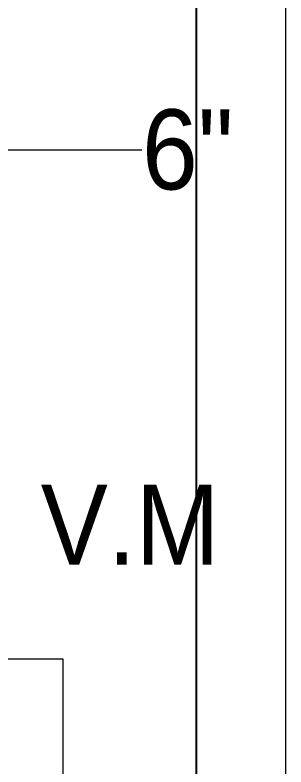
# Model space of a CAD drawing. Header units: metres. Extents: x 31.9 to 125.9, y -29 to 44.
# Drawn here: x 74.945 to 75.555, y -6.137 to -4.446 of the extents above; entities that cross this region are included whole.
import ezdxf

# ---------------------------------------------------------------- set-up
doc = ezdxf.new("R2010")
doc.units = ezdxf.units.M
for name, color, linetype, lineweight in [('A-ANNO-NOTE', 7, 'Continuous', 9), ('A-FLOR', 7, 'Continuous', 9), ('ARQ', 8, 'Continuous', 0), ('P-PIPE-IDEN', 7, 'Continuous', 9)]:
    doc.layers.add(name, color=color, linetype=linetype, lineweight=lineweight)
doc.styles.add('SansSerif', font='SANSS__.TTF', dxfattribs={"width": 0.9, "height": 0.18})
doc.styles.add('SansSerif_1', font='SANSS__.TTF', dxfattribs={"width": 0.9, "height": 0.0018})

# ---------------------------------------------------------------- blocks, each defined once
blk = doc.blocks.new('PISO 9')
at = {"layer": 'ARQ'}
for points in [[(337.4463, -2807.9746), (322.593, -2807.9746), (322.5931, -2862.4306), (337.4463, -2862.4306), (337.4463, -2860.0706), (340.0456, -2860.0706), (340.0456, -2862.4306), (347.2883, -2862.4305), (347.2883, -2860.0706), (349.8843, -2860.0706), (349.8843, -2862.4306), (354.1855, -2862.4306), (354.1855, -2861.6702), (354.1897, -2861.6702), (354.1871, -2807.9806), (340.0455, -2807.9806), (340.0455, -2809.6515), (337.4463, -2809.6515), (337.4463, -2807.9746)], [(353.9874, -2856.369), (353.9871, -2808.1246), (351.0593, -2808.1246), (351.0593, -2808.3557)]]:
    blk.add_lwpolyline(points, dxfattribs=at)
blk.add_lwpolyline([(337.2463, -2808.1746), (322.793, -2808.1746), (322.7931, -2862.2306), (337.2463, -2862.2306), (337.2463, -2859.8706), (340.2456, -2859.8706), (340.2456, -2862.2306), (347.0883, -2862.2305), (347.0883, -2859.8706), (350.0843, -2859.8706), (350.0843, -2862.2306), (353.9855, -2862.2306), (353.9855, -2861.4705), (353.9897, -2861.4705), (353.9871, -2808.1307), (340.1955, -2808.1306), (340.1955, -2809.8514), (337.2463, -2809.8515)], close=True, dxfattribs=at)
blk = doc.blocks.new('VALVULA MARIPOSA - VALVULA MARIPOSA-1722223-NIVEL 09')
at = {"layer": 'A-ANNO-NOTE', "insert": (0.002079, -0.001189), "char_height": 0.0018, "width": 0.00476202, "attachment_point": 1, "rotation": 180, "style": 'SansSerif_1'}
blk.add_mtext('V.M', dxfattribs=at)

msp = doc.modelspace()

# ---------------------------------------------------------------- linework, layer by layer
at = {"layer": 'A-FLOR', "color": 253, "true_color": 0xaaaaaa}
for p, q in [((74.2523, -5.8938), (75.0523, -5.8938)), ((75.0523, -5.8938), (75.0523, -8.7938))]:
    msp.add_line(p, q, dxfattribs=at)
at = {"layer": 'P-PIPE-IDEN'}
msp.add_line((74.7677, -4.749), (75.2306, -4.749), dxfattribs=at)

# ---------------------------------------------------------------- block references
at = {"layer": 'A-ANNO-NOTE', "xscale": 100, "yscale": 100, "zscale": 100, "rotation": 180}
msp.add_blockref('VALVULA MARIPOSA - VALVULA MARIPOSA-1722223-NIVEL 09', (75.2107, -5.6211), dxfattribs=at)
at = {"layer": 'ARQ', "linetype": 'Continuous'}
msp.add_blockref('PISO 9', (-278.6348, 2842.1819), dxfattribs=at)

# ---------------------------------------------------------------- texts
at = {"layer": 'P-PIPE-IDEN', "insert": (75.2306, -4.658), "char_height": 0.18, "width": 0.245316, "attachment_point": 1, "style": 'SansSerif'}
msp.add_mtext('6"', dxfattribs=at)

doc.saveas('drawing.dxf')
